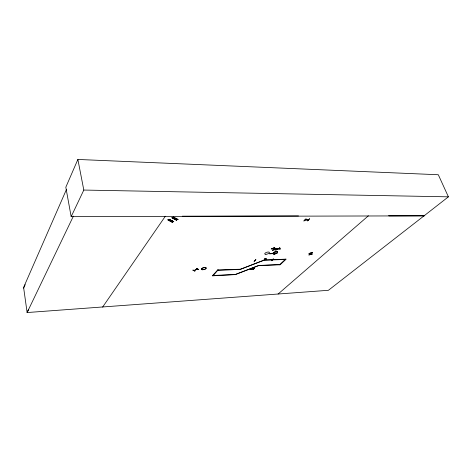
<?xml version="1.0" encoding="UTF-8"?>
<svg xmlns="http://www.w3.org/2000/svg" width="472" height="472" viewBox="0 0 472 472"><rect width="100%" height="100%" fill="white"/><g stroke="black" fill="none" stroke-linecap="round" stroke-linejoin="round"><path stroke-width="0.71" d="M303.921 220.937L306.133 218.843L303.962 220.973M312.47 254.024L308.853 254.85M309.012 253.612L312.606 252.538L308.953 253.429M310.771 254.496L310.883 253.11M254.131 261.453L255.895 259.523M194.777 271.099L192.889 270.155L194.912 270.839M193.042 270.055L194.965 271.034M275.678 248.968L275.943 250.449L275.813 248.732M23.7 288.144L25.169 284.669M77.874 159.453L65.82 187.225L71.16 216.666L424.027 215.857L448.4 196.83L438.305 174.74L77.874 159.453L83.809 190.057L71.16 216.666M66.44 189.502L23.6 287.442L27.122 312.547L328.406 290.298L424.027 215.857M28.65 309.248L27.122 312.547L73.408 216.117M168.687 219.45L173.489 221.84M176.799 220.164L172.091 217.722M172.958 217.273L177.861 219.622L172.994 217.262M172.528 222.318L167.926 219.698L172.681 222.235M173.737 221.71L168.728 219.356L173.749 221.698L169.005 219.214M310.706 253.169L310.635 254.555M102.607 307.101L165.359 216.217M276.067 249.605L279.772 248.502L276.108 249.664M217.568 270.149L212.317 275.837L235.003 274.604L258.42 265.594L280.114 264.786L286.18 259.128L264.491 260.048L240.708 269.223L217.492 269.86M212.972 275.801L218.152 269.825M167.784 219.911L172.445 222.359M171.92 217.804L176.558 220.276M171.979 217.704L176.599 220.188M173.153 217.191L178.032 219.533L177.661 219.651M173.295 217.043L178.015 219.551M177.761 219.681L173.065 217.161M255.777 259.7L254.113 261.293M255.34 260.638L255.027 260.632L255.393 260.621M264.184 259.464C266.367 257.051 267.376 259.954 264.22 259.523M264.196 259.494L264.951 258.715M305.065 219.958L308.458 219.846M309.549 218.825L307.372 220.949L309.555 218.772M274.545 248.785L277.884 248.691L274.492 248.65M272.751 253.446L269.506 253.794L272.757 253.682M274.12 249.387C275.672 249.753 270.863 246.868 274.25 249.499M276.144 248.449C276.716 250.148 267.459 251.216 276.161 248.791M276.09 248.532L276.238 248.797M272.108 259.83L272.226 259.919M271.465 260.709L273.294 258.969L271.37 260.55M273.424 258.969L271.43 260.739M279.512 264.816L285.578 259.152M278.091 294.038L368.408 215.792M193.992 270.539L197.331 269.046M197.385 269.105L194.057 270.58M308.399 219.934L305.042 219.946M272.073 259.842L272.315 259.83M252.508 268.314L251.547 268.887L251.434 268.367M250.296 269.27L251.281 268.792M254.579 268.214L253.623 268.78L253.511 268.267M252.367 269.164L253.352 268.692M251.381 269.217L251.682 269.388L251.594 268.975L252.561 268.503M250.349 269.459L251.334 268.981L251.192 268.379M252.426 269.353L253.411 268.875L253.269 268.279M253.452 269.111L253.753 269.288L253.665 268.869L254.638 268.397M196.476 268.574L198.535 269.447L196.659 268.485M274.804 247.564L271.17 249.027L274.763 247.411M274.108 249.375L274.155 248.998M285.218 259.488L263.948 260.166L240.159 269.347L217.922 270.45M279.914 249.269C278.958 245.269 280.799 249.788 279.849 249.074M277.53 248.915L278.704 248.567M277.542 248.962L278.71 248.614M308.906 255.033L312.417 253.859M213.273 275.471L235.54 274.486L258.957 265.476L279.866 264.491M275.147 248.626L276.468 248.596M196.517 268.533L198.37 269.482M182.28 216.182L298.516 215.94M388.922 215.751L423.944 215.68M388.834 215.781L424.771 215.751M83.809 190.057L448.4 196.83M279.937 249.228L279.713 247.753M266.45 258.68L265.683 259.435M272.533 250.195L276.096 248.714M276.026 248.455L276.197 248.868M275.972 248.473L276.031 248.897M251.381 269.07L251.44 269.4M253.452 268.963L253.511 269.3M264.692 259.134C265.748 259.972 266.391 257.901 264.692 259.134M265.919 254.296A2.437 0.914 -17.3 0 0 269.412 252.532A2.437 0.914 -17.3 0 0 265.878 252.656A2.437 0.914 -17.3 0 0 265.919 254.296M202.807 269.73A2.478 0.938 -15 0 0 206.181 267.984A2.478 0.938 -15 0 0 202.388 268.161A2.478 0.938 -15 0 0 202.807 269.73A2.466 0.938 -15 0 0 206.175 267.996A2.466 0.938 -15 0 0 202.394 268.173A2.466 0.938 -15 0 0 202.812 269.736M274.155 253.995A2.425 0.903 -17.6 0 0 277.648 252.243A2.419 0.903 -17.6 0 0 274.161 252.361A2.425 0.903 -17.6 0 0 274.155 253.995A2.419 0.903 -17.6 0 0 277.642 252.243A2.425 0.903 -17.6 0 0 274.161 252.361A2.419 0.903 -17.6 0 0 274.155 253.989M274.12 253.912A2.431 0.909 -17.6 0 0 277.63 252.154A2.431 0.909 -17.6 0 0 274.132 252.272A2.431 0.909 -17.6 0 0 274.12 253.912"/></g></svg>
